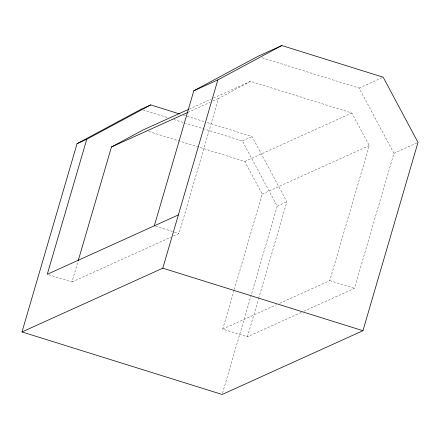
<?xml version="1.0" encoding="UTF-8"?>
<svg xmlns="http://www.w3.org/2000/svg" width="440" height="440" viewBox="0 0 440 440"><rect width="100%" height="100%" fill="white"/><g stroke="black" fill="none" stroke-linecap="round" stroke-linejoin="round"><path stroke-width="0.33" stroke-dasharray="2.2 1.65" d="M48.571 274.697L71.968 282.007L77.941 261.586M173.382 236.071L179.014 233.519L218.499 98.494L250.476 81.318L351.841 112.981L369.254 145.585L329.769 280.615L279.065 303.578M301.252 312.428L247.418 336.809L222.723 329.098L234.086 290.235M234.278 289.575L262.207 194.073L244.789 161.464L180.048 141.24M222.53 393.151L277.206 206.179L242.374 140.965L185.477 123.195M247.418 336.809L258.396 299.266M258.588 298.611L286.902 201.784L252.071 136.571L206.294 122.271M303.76 311.295L354.464 288.327L393.949 153.302L359.117 88.088L261.679 57.651M189.123 109.104L211.035 99.182M213.538 98.049L250.476 81.318M187.825 112.387L210.364 102.184M212.867 101.046L218.499 98.494M242.374 140.965L252.071 136.571M359.117 88.088L382.553 77.473M244.789 161.464L351.841 112.981M262.207 194.073L369.254 145.585M71.968 282.007L170.88 237.21M277.206 206.179L286.902 201.784M393.949 153.302L416.768 142.967M222.723 329.098L276.557 304.711M183.403 115.121L205.639 122.067M142.972 109.912L167.822 117.678M173.707 119.515L184.822 122.986M148.66 131.434L179.394 141.037M155.623 226.215L173.816 231.897M174.465 232.1L179.014 233.519M329.769 280.615L354.464 288.327"/><path stroke-width="0.66" d="M154.319 225.808L193.804 90.783L257.752 56.425L281.804 45.529L383.168 77.193L418 142.406L362.94 330.699L222.145 394.471L22 331.947L77.061 143.66L141.009 109.302L150.706 104.907L179.482 113.9M150.706 104.907L86.757 139.266L47.273 274.291L178.371 214.913M78.133 260.931L111.452 146.982L143.423 129.8L188.502 109.389M22 331.947L162.795 268.18L217.855 79.888L281.804 45.529M77.061 143.66L86.757 139.266M193.804 90.783L217.855 79.888M111.452 146.982L187.825 112.387M162.795 268.18L362.94 330.699"/></g></svg>
